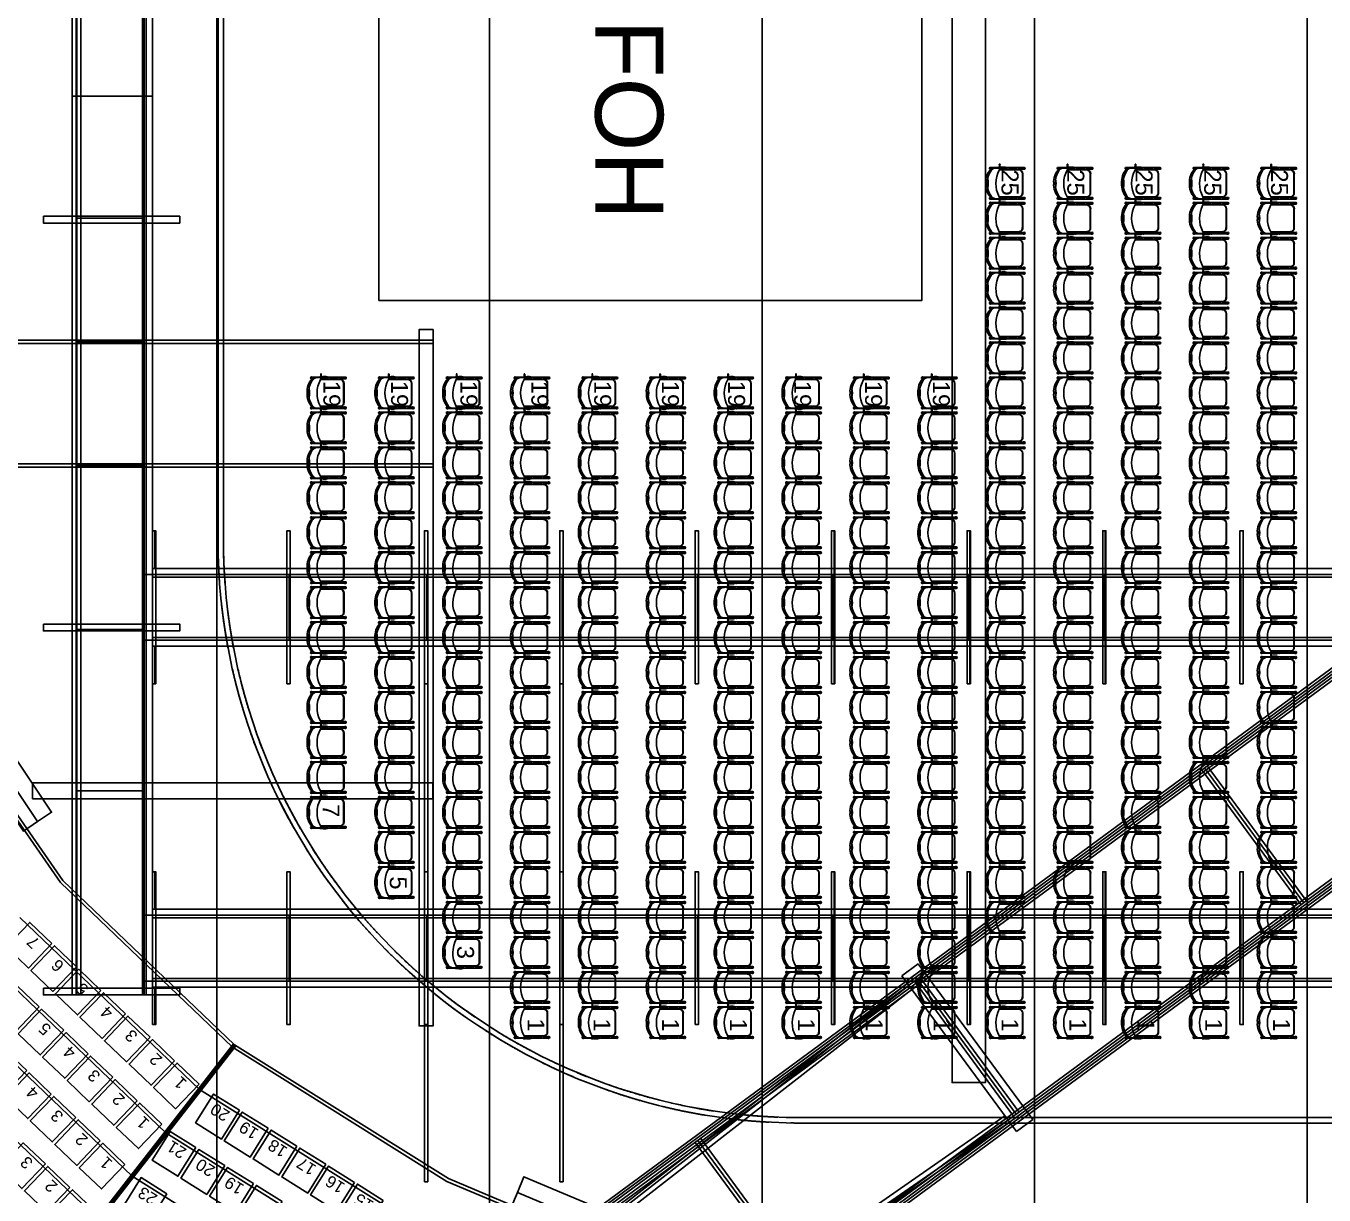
# Model space of a CAD drawing. Header units: millimetres. Extents: x -76108 to 202332, y 27411 to 140378.
# Drawn here: x 85828 to 104948, y 67913 to 85135 of the extents above; entities that cross this region are included whole.
import ezdxf

# ---------------------------------------------------------------- set-up
doc = ezdxf.new("R2010")
doc.units = ezdxf.units.MM
doc.header["$LTSCALE"] = 100
doc.linetypes.add('HIDDEN', pattern=[9.525, 6.35, -3.175])
for name, color, linetype in [('BELYS_BRYGGA', 7, 'CONTINUOUS'), ('FOH', 4, 'CONTINUOUS'), ('LINFACKVERK', 84, 'CONTINUOUS'), ('LINOR_HÄNG', 40, 'CONTINUOUS'), ('Parkettstolar', 8, 'CONTINUOUS'), ('RINK', 5, 'CONTINUOUS'), ('T-RADER_TELE', 252, 'CONTINUOUS'), ('T-STOLAR_TELE', 3, 'CONTINUOUS'), ('T-STOLNUMMER_TELE', 7, 'CONTINUOUS'), ('TRAPPSTEG', 3, 'CONTINUOUS')]:
    doc.layers.add(name, color=color, linetype=linetype)
doc.layers.add('SEKTIONER', color=4, linetype='CONTINUOUS', lineweight=70)
doc.styles.add('ARIAL', font='arial.ttf')

# ---------------------------------------------------------------- blocks, each defined once
blk = doc.blocks.new('sarg')
at = {"layer": 'RINK'}
for points in [[(118753, 99226), (97237, 99226, 0.414214), (88657, 90646), (88657, 84100)], [(118753, 99146), (97237, 99146, 0.414214), (88737, 90646), (88737, 84100)], [(118753, 68974), (97237, 68974, -0.414214), (88657, 77554), (88657, 84100)], [(118753, 69054), (97237, 69054, -0.414214), (88737, 77554), (88737, 84100)]]:
    blk.add_lwpolyline(points, format="xyb", dxfattribs=at)
blk = doc.blocks.new('Parkettstolar')
at = {"layer": 'Parkettstolar'}
for p, q in [((3020, 1754), (3020, 1808)), ((3020, 1578), (3020, 1754)), ((3026, 1754), (3025, 1732)), ((3025, 1732), (3029, 1690)), ((3476, 1732), (3471, 1690)), ((3474, 1754), (3476, 1732)), ((3482, 1808), (3482, 1811)), ((3482, 1754), (3482, 1808)), ((3482, 1334), (3482, 1754)), ((3011, 1643), (3011, 1605)), ((3012, 1676), (3012, 1692)), ((3012, 1674), (3012, 1675)), ((3012, 1675), (3014, 1675)), ((3014, 1674), (3012, 1674)), ((3012, 1674), (3012, 1665)), ((3013, 1648), (3013, 1650)), ((3013, 1642), (3013, 1598)), ((3014, 1675), (3014, 1666)), ((3020, 1695), (3015, 1695)), ((3020, 1678), (3015, 1678)), ((3020, 1676), (3015, 1676)), ((3016, 1665), (3015, 1665)), ((3016, 1663), (3015, 1663)), ((3016, 1604), (3016, 1644)), ((3016, 1604), (3016, 1602)), ((3016, 1604), (3016, 1596)), ((3016, 1602), (3018, 1598)), ((3016, 1596), (3016, 1594)), ((3016, 1594), (3017, 1592)), ((3020, 1670), (3018, 1670)), ((3018, 1670), (3018, 1660)), ((3018, 1598), (3018, 1598)), ((3019, 1595), (3018, 1598)), ((3018, 1598), (3018, 1598)), ((3018, 1578), (3018, 1581)), ((3020, 1578), (3018, 1578)), ((3020, 1593), (3019, 1595)), ((3020, 1330), (3020, 1578)), ((3039, 1680), (3042, 1680)), ((3042, 1680), (3053, 1686)), ((3042, 1680), (3042, 1566)), ((3042, 1566), (3045, 1566)), ((3042, 1566), (3045, 1566)), ((3042, 1551), (3042, 1421)), ((3042, 1551), (3045, 1551)), ((3047, 1683), (3047, 1565)), ((3047, 1565), (3048, 1554)), ((3048, 1554), (3048, 1400)), ((3053, 1400), (3053, 1685)), ((3448, 1685), (3448, 1400)), ((3453, 1683), (3453, 1400)), ((3460, 1566), (3456, 1566)), ((3460, 1551), (3456, 1551)), ((3460, 1680), (3460, 1660)), ((3460, 1660), (3460, 1648)), ((3460, 1648), (3460, 1566)), ((3460, 1551), (3460, 1421)), ((3482, 1695), (3487, 1695)), ((3482, 1678), (3487, 1678)), ((3482, 1676), (3487, 1676)), ((3482, 1670), (3484, 1670)), ((3482, 1578), (3484, 1578)), ((3484, 1670), (3484, 1659)), ((3484, 1659), (3484, 1657)), ((3484, 1657), (3484, 1658)), ((3484, 1658), (3486, 1651)), ((3484, 1585), (3486, 1588)), ((3484, 1581), (3484, 1585)), ((3484, 1578), (3484, 1581)), ((3486, 1661), (3487, 1661)), ((3486, 1651), (3486, 1650)), ((3486, 1650), (3489, 1642)), ((3486, 1644), (3486, 1604)), ((3486, 1604), (3486, 1596)), ((3488, 1662), (3488, 1675)), ((3489, 1642), (3489, 1601)), ((3489, 1601), (3489, 1600)), ((3489, 1600), (3489, 1598)), ((3490, 1692), (3490, 1692)), ((3490, 1692), (3490, 1662)), ((3490, 1683), (3529, 1683)), ((3529, 1675), (3490, 1675)), ((3490, 1642), (3490, 1605)), ((3529, 1683), (3530, 1685)), ((3529, 1683), (3529, 1675)), ((3530, 1685), (3532, 1685)), ((3530, 1673), (3530, 1675)), ((3532, 1673), (3530, 1673)), ((3532, 1685), (3532, 1673)), ((3042, 1421), (3048, 1421)), ((3048, 1406), (3042, 1406)), ((3042, 1406), (3042, 1334)), ((3048, 1421), (3048, 1406)), ((3251, 1345), (3108, 1345)), ((3251, 1339), (3108, 1339)), ((3251, 1345), (3393, 1345)), ((3251, 1339), (3393, 1339)), ((3460, 1421), (3453, 1421)), ((3460, 1406), (3453, 1406)), ((3460, 1406), (3460, 1334)), ((3018, 1328), (3017, 1318)), ((3043, 1328), (3044, 1318))]:
    blk.add_line(p, q, dxfattribs=at)
for centre, radius, start, end in [((3030, 1817), 14.6, 339.0012, 226.6339), ((3031, 1811), 11.4, 358.7056, 193.6586), ((3030, 1810), 11.1, 356.9282, 192.8049), ((3115, 1749), 95.1, 139.6505, 176.827), ((3114, 1730), 90.6, 129.0891, 164.8727), ((3235, 1595), 289, 86.8088, 131.8299), ((3249, 1330), 406, 60.7801, 118.9322), ((3251, 1522), 340, 55.2185, 124.7815), ((3250, 2127), 279, 256.5612, 283.5019), ((3251, 2096), 246, 256.6758, 283.3239), ((3271, 1608), 276, 46.9279, 94.2403), ((3396, 1737), 79.6, 356.0088, 52.6561), ((3472, 1817), 14.6, 313.3596, 200.9615), ((3470, 1811), 11.4, 346.3414, 181.2945), ((3471, 1810), 11.1, 347.1951, 183.0733), ((3410, 1758), 72.1, 356.9817, 46.0988), ((3020, 1643), 9.19, 146.7182, 182.4042), ((3019, 1605), 8.32, 176.4708, 215.1415), ((3015, 1692), 2.94, 10.2041, 178.2306), ((3015, 1675), 3.06, 89.685, 165.2026), ((3014, 1666), 2.82, 169.7616, 273.4), ((3033, 1650), 20, 147.6896, 181.398), ((3031, 1642), 18, 149.4013, 179.8709), ((3035, 1599), 22, 182.8524, 210.856), ((3015, 1675), 0.944, 86.581, 179.3999), ((3015, 1666), 1, 177.8608, 269.9018), ((2943, 1679), 77.3, 338.7375, 344.3392), ((3022, 1586), 7, 165.4392, 225.5287), ((3022, 1662), 6.85, 135.5881, 222.5879), ((3015, 1666), 1, 4.0925, 6.3343), ((3027, 1643), 11.2, 137.1892, 182.2417), ((2998, 1579), 19.5, 3.1779, 25.5091), ((3007, 1584), 12.1, 3.557, 41.6171), ((3024, 1559), 6.43, 132.4532, 227.5468), ((3031, 1654), 12.9, 152.1729, 207.8271), ((3022, 1586), 7, 238.2479, 238.3272), ((3041, 1692), 12.8, 192.9605, 258.7149), ((3045, 1563), 3, 336.9468, 90), ((3045, 1554), 3, 270, 0), ((3458, 1694), 13.7, 218.2017, 342.8594), ((3456, 1563), 3.66, 96.2783, 158.2598), ((3457, 1556), 4.53, 162.9156, 163.7685), ((3457, 1556), 4.53, 197.0844, 252.9156), ((3470, 1654), 12, 150.697, 209.303), ((3470, 1654), 13.4, 333.3232, 26.6768), ((3489, 1593), 7.79, 137.8878, 183.1821), ((3494, 1583), 12.1, 146.1221, 185.0522), ((3477, 1559), 6.8, 316.2443, 44.5117), ((3476, 1604), 9.58, 318.3404, 358.7868), ((3478, 1662), 7.65, 325.6086, 43.2562), ((3477, 1596), 9.01, 321.0699, 0), ((3478, 1586), 7.42, 317.6042, 13.8425), ((3486, 1663), 3.37, 267.0115, 351.1158), ((3467, 1649), 21.8, 356.3589, 30.3536), ((3466, 1599), 22.2, 329.5762, 3.3915), ((3487, 1692), 2.86, 359.7149, 92.7369), ((3487, 1675), 3, 3.022, 90), ((3487, 1675), 0.847, 352.0346, 100.9875), ((3487, 1662), 0.947, 266.7935, 0.1845), ((3479, 1642), 11.5, 2.5458, 30.6741), ((3481, 1606), 9.5, 329.1251, 4.7825), ((3109, 1400), 61.1, 179.6473, 271.0065), ((3108, 1400), 55, 180.06, 275.617), ((3391, 1400), 61.7, 268.4245, 358.3725), ((3392, 1401), 55.8, 269.165, 359.1076), ((3031, 1319), 13.5, 184.5117, 355.4883), ((3031, 1327), 13.6, 150.8768, 177.3617), ((3031, 1331), 11.1, 172.6008, 7.3992), ((3031, 1332), 11, 181.2841, 5.9482), ((3029, 1327), 14.6, 1.8626, 28.3475), ((3525, 1315), 68.1, 164.505, 177.9188), ((3471, 1319), 13.5, 184.5117, 355.4883), ((3471, 1332), 11.1, 173.4052, 10.3942), ((3437, 1319), 46.8, 359.0072, 18.569)]:
    blk.add_arc(centre, radius, start, end, dxfattribs=at)

msp = doc.modelspace()

# ---------------------------------------------------------------- linework, layer by layer
at = {"layer": 'BELYS_BRYGGA'}
for p, q in [((87570.7, 97339.7), (87570.7, 70860.3)), ((87692.2, 97339.7), (87692.2, 70860.3)), ((86509.4, 84100), (87692.2, 84100)), ((86579.2, 82305.8), (87570.7, 82305.8)), ((86579.2, 80482), (87570.7, 80482)), ((86579.2, 78660.1), (87570.7, 78660.1)), ((87725.3, 77144.6), (87725.3, 77698.2)), ((97732.3, 77698.2), (97732.3, 77056.7)), ((99729.4, 77698.2), (99729.4, 77056.7)), ((101726.5, 77698.2), (101726.5, 77056.7)), ((87542.7, 77056.7), (149813, 77056.7)), ((87692.2, 77144.6), (149813, 77144.6)), ((89704.9, 77056.7), (89704.9, 76086.2)), ((91731.6, 77056.7), (91731.6, 76086.2)), ((93724.9, 77056.7), (93724.9, 76086.2)), ((95718.3, 77056.7), (95718.3, 76086.2)), ((97717.9, 77056.7), (97717.9, 76086.2)), ((99715, 77056.7), (99715, 76086.2)), ((101712.1, 77056.7), (101712.1, 76086.2)), ((103722.6, 77056.7), (103722.6, 76086.2)), ((87692.2, 77016.7), (149813, 77016.7)), ((86579.2, 76245.1), (87570.7, 76245.1)), ((87692.2, 76126.1), (149813, 76126.1)), ((87542.7, 76086.2), (149813, 76086.2)), ((87692.2, 75998.3), (149813, 75998.3)), ((87725.3, 75998.3), (87725.3, 75444.7)), ((97732.3, 75444.7), (97732.3, 76086.2)), ((99729.4, 75444.7), (99729.4, 76086.2)), ((101726.5, 75444.7), (101726.5, 76086.2)), ((91697.1, 75444.7), (91697.1, 72676.5)), ((91745.1, 75444.7), (91745.1, 72676.5)), ((93690.5, 75444.7), (93690.5, 72676.5)), ((93738.5, 75444.7), (93738.5, 72676.5)), ((86579.2, 73867.4), (87570.7, 73867.4)), ((87725.3, 72122.9), (87725.3, 72676.5)), ((97732.3, 72676.5), (97732.3, 72035)), ((99729.4, 72676.5), (99729.4, 72035)), ((101726.5, 72676.5), (101726.5, 72035)), ((87692.2, 72122.9), (149813, 72122.9)), ((87542.7, 72035), (149813, 72035)), ((87692.2, 71995.1), (149813, 71995.1)), ((89704.9, 72035), (89704.9, 71064.5)), ((91731.6, 72035), (91731.6, 71064.5)), ((93724.9, 72035), (93724.9, 71064.5)), ((95718.3, 72035), (95718.3, 71064.5)), ((97717.9, 72035), (97717.9, 71064.5)), ((99715, 72035), (99715, 71064.5)), ((101712.1, 72035), (101712.1, 71064.5)), ((103722.6, 72035), (103722.6, 71064.5)), ((87542.7, 71064.5), (149813, 71064.5)), ((87692.2, 71104.4), (149813, 71104.4)), ((87692.2, 70976.6), (149813, 70976.6)), ((87725.3, 70976.6), (87725.3, 70423)), ((97732.3, 70423), (97732.3, 71064.5)), ((99729.4, 70423), (99729.4, 71064.5)), ((101726.5, 70423), (101726.5, 71064.5)), ((91697.1, 70423), (91697.1, 68106.3)), ((91745.1, 70423), (91745.1, 68106.3)), ((93690.5, 70423), (93690.5, 68106.3)), ((93738.5, 70423), (93738.5, 68106.3)), ((91697.1, 68106.3), (91745.1, 68106.3)), ((93690.5, 68106.3), (93738.5, 68106.3))]:
    msp.add_line(p, q, dxfattribs=at)
for points in [[(99961.2, 84100), (99961.2, 98631), (99468.8, 98631), (99468.8, 84100)], [(99961.2, 84100), (99961.2, 69569), (99468.8, 69569), (99468.8, 84100)]]:
    msp.add_lwpolyline(points, dxfattribs=at)
for points in [[(86565.4, 70860.3), (86509.4, 70860.3), (86509.4, 97339.7), (86565.4, 97339.7)], [(86635.2, 70860.3), (86579.2, 70860.3), (86579.2, 97339.7), (86635.2, 97339.7)], [(87542.7, 70860.3), (87598.7, 70860.3), (87598.7, 97339.7), (87542.7, 97339.7)], [(86083.8, 82332.3), (88094, 82332.3), (88094, 82231.3), (86083.8, 82231.3)], [(91823.6, 80458), (91823.6, 80506), (83440.6, 80506), (83440.6, 80458)], [(91823.6, 80661.6), (91823.6, 70405.2), (91618.6, 70405.2), (91618.6, 80661.6)], [(91823.6, 78636.1), (91823.6, 78684.1), (83440.6, 78684.1), (83440.6, 78636.1)], [(87692.2, 75444.7), (87740.2, 75444.7), (87740.2, 77698.2), (87692.2, 77698.2)], [(89670.4, 75444.7), (89718.4, 75444.7), (89718.4, 77698.2), (89670.4, 77698.2)], [(91697.1, 75444.7), (91745.1, 75444.7), (91745.1, 77698.2), (91697.1, 77698.2)], [(93690.5, 75444.7), (93738.5, 75444.7), (93738.5, 77698.2), (93690.5, 77698.2)], [(95683.9, 75444.7), (95731.9, 75444.7), (95731.9, 77698.2), (95683.9, 77698.2)], [(97693.9, 75444.7), (97741.9, 75444.7), (97741.9, 77698.2), (97693.9, 77698.2)], [(99691, 75444.7), (99739, 75444.7), (99739, 77698.2), (99691, 77698.2)], [(101688.1, 75444.7), (101736.1, 75444.7), (101736.1, 77698.2), (101688.1, 77698.2)], [(103709.3, 75444.7), (103757.2, 75444.7), (103757.2, 77698.2), (103709.3, 77698.2)], [(86083.8, 76324.3), (88094, 76324.3), (88094, 76223.3), (86083.8, 76223.3)], [(85924.7, 73984.1), (91818.8, 73984.1), (91818.8, 73750.6), (85924.7, 73750.6)], [(87692.2, 70423), (87740.2, 70423), (87740.2, 72676.5), (87692.2, 72676.5)], [(89670.4, 70423), (89718.4, 70423), (89718.4, 72676.5), (89670.4, 72676.5)], [(91697.1, 70423), (91745.1, 70423), (91745.1, 72676.5), (91697.1, 72676.5)], [(93690.5, 70423), (93738.5, 70423), (93738.5, 72676.5), (93690.5, 72676.5)], [(95683.9, 70423), (95731.9, 70423), (95731.9, 72676.5), (95683.9, 72676.5)], [(97693.9, 70423), (97741.9, 70423), (97741.9, 72676.5), (97693.9, 72676.5)], [(99691, 70423), (99739, 70423), (99739, 72676.5), (99691, 72676.5)], [(101688.1, 70423), (101736.1, 70423), (101736.1, 72676.5), (101688.1, 72676.5)], [(103709.3, 70423), (103757.2, 70423), (103757.2, 72676.5), (103709.3, 72676.5)], [(86083.8, 70961.4), (88094, 70961.4), (88094, 70860.3), (86083.8, 70860.3)]]:
    msp.add_lwpolyline(points, close=True, dxfattribs=at)
at = {"layer": 'FOH'}
msp.add_line((91026, 87093.3), (91026, 84093.3), dxfattribs=at)
msp.add_lwpolyline([(91026, 81093.3), (99026, 81093.3), (99026, 87093.3), (91026, 87093.3)], close=True, dxfattribs=at)
at = {"layer": 'LINFACKVERK'}
for p, q in [((160195.4, 116222.7), (75740.7, 54110.9)), ((160217.4, 116192.8), (75762.7, 54081)), ((160239.4, 116162.9), (75784.6, 54051.1)), ((160261.4, 116133), (75806.6, 54021.2)), ((160283.4, 116103.1), (75828.6, 53991.3)), ((161676.6, 114208.7), (77221.8, 52096.9)), ((161698.6, 114178.8), (77243.8, 52067)), ((161720.6, 114148.9), (77265.8, 52037.1)), ((161742.6, 114119), (77287.8, 52007.2)), ((161764.6, 114089.1), (77309.8, 51977.3)), ((104646.4, 72220.1), (103187.2, 74204.2)), ((104686.7, 72249.7), (103227.5, 74233.8)), ((104606.2, 72190.5), (103147, 74174.6)), ((98971.4, 71319.9), (98729.7, 71142.1)), ((100417.3, 68847.5), (98729.7, 71142.1)), ((100659, 69025.2), (98971.4, 71319.9)), ((76238.3, 53434.3), (98810.9, 71031.7)), ((76267.9, 53394), (98832.9, 71001.8)), ((76297.5, 53353.7), (98876.9, 70942)), ((100372.6, 69077), (98913.5, 71061.1)), ((100412.9, 69106.6), (98953.7, 71090.7)), ((100453.2, 69136.2), (98994, 71120.3)), ((76730.9, 52764.4), (100248.1, 69077.5)), ((76760.6, 52724.1), (100292.1, 69017.7)), ((76790.2, 52683.8), (100314.1, 68987.8)), ((100659, 69025.2), (100417.3, 68847.5)), ((97145.4, 66703.5), (95686.2, 68687.6)), ((97185.7, 66733.1), (95726.5, 68717.2)), ((97226, 66762.8), (95766.8, 68746.8))]:
    msp.add_line(p, q, dxfattribs=at)
for p in [(99292.2, 70377.3), (99854.8, 69612.4)]:
    msp.add_point(p, dxfattribs=at)
at = {"layer": 'LINOR_HÄNG'}
for p, q in [((104700.1, 135765.9), (104700.1, 32434.1)), ((100685.1, 134557.3), (100685.1, 33642.7)), ((96670.1, 132723), (96670.1, 35477)), ((92655.1, 130730.1), (92655.1, 37469.9)), ((88640.1, 128284.4), (88640.1, 39915.6))]:
    msp.add_line(p, q, dxfattribs=at)
at = {"layer": 'RINK', "linetype": 'HIDDEN'}
for points in [[(118752.6, 99226.5), (97236.6, 99226.5, 0.4142136), (88656.6, 90646.5), (88656.6, 84100)], [(118752.6, 99146.5), (97236.6, 99146.5, 0.4142136), (88736.6, 90646.5), (88736.6, 84100)], [(118752.6, 68973.5), (97236.6, 68973.5, -0.4142136), (88656.6, 77553.5), (88656.6, 84100)], [(118752.6, 69053.5), (97236.6, 69053.5, -0.4142136), (88736.6, 77553.5), (88736.6, 84100)]]:
    msp.add_lwpolyline(points, format="xyb", dxfattribs=at)
at = {"layer": 'SEKTIONER'}
msp.add_line((88898.2, 70127.8), (78453.2, 56702.5), dxfattribs=at)
at = {"layer": 'T-RADER_TELE'}
for p, q in [((86335.1, 72515.5), (85295.3, 74018.9)), ((86369.5, 72544.9), (85332.3, 74044.5)), ((86335.1, 72515.5), (88870.4, 70092.1)), ((86369.5, 72544.9), (88898.2, 70127.8)), ((85734.9, 72003.3), (88385.9, 69469.4)), ((85119.5, 71478), (87889, 68830.7)), ((84504, 70952.6), (87392.1, 68192)), ((83888.6, 70427.3), (86895.3, 67553.4)), ((88870.4, 70092.1), (92028.4, 68114.3)), ((88898.2, 70127.8), (92049.2, 68154.3)), ((88385.9, 69469.4), (91665.6, 67415.3)), ((87889, 68830.7), (91293.5, 66698.5)), ((87392.1, 68192), (90921.4, 65981.6)), ((92028.4, 68114.3), (93846.3, 67349.9)), ((92049.2, 68154.3), (93864.1, 67391.2))]:
    msp.add_line(p, q, dxfattribs=at)
at = {"layer": 'T-STOLAR_TELE'}
for points in [[(86209.4, 71618.9), (85884.1, 71929.8), (85538.6, 71568.4), (85863.9, 71257.4)], [(86570.9, 71273.4), (86245.6, 71584.3), (85900.1, 71222.9), (86225.4, 70912)], [(86932.3, 70927.9), (86607, 71238.9), (86261.5, 70877.4), (86586.8, 70566.5)], [(86021.5, 70684.9), (85696.2, 70995.8), (85350.7, 70634.4), (85676, 70323.5)], [(87293.8, 70582.4), (86968.5, 70893.4), (86623, 70531.9), (86948.3, 70221)], [(86383, 70339.4), (86057.7, 70650.4), (85712.2, 70288.9), (86037.5, 69978)], [(87655.2, 70237), (87329.9, 70547.9), (86984.4, 70186.4), (87309.7, 69875.5)], [(86744.4, 69993.9), (86419.1, 70304.9), (86073.6, 69943.4), (86398.9, 69632.5)], [(88016.6, 69891.5), (87691.3, 70202.4), (87345.9, 69841), (87671.2, 69530)], [(85838.1, 69746.6), (85512.8, 70057.6), (85167.3, 69696.1), (85492.6, 69385.2)], [(87105.8, 69648.5), (86780.6, 69959.4), (86435.1, 69597.9), (86760.4, 69287)], [(88378.1, 69546), (88052.8, 69856.9), (87707.3, 69495.5), (88032.6, 69184.5)], [(86199.6, 69401.1), (85874.3, 69712.1), (85528.8, 69350.6), (85854.1, 69039.7)], [(87467.3, 69303), (87142, 69613.9), (86796.5, 69252.5), (87121.8, 68941.5)], [(86561, 69055.6), (86235.7, 69366.6), (85890.2, 69005.1), (86215.5, 68694.2)], [(87828.7, 68957.5), (87503.4, 69268.4), (87157.9, 68907), (87483.2, 68596)], [(88971.7, 69161.5), (88590.3, 69400.3), (88324.9, 68976.6), (88706.3, 68737.7)], [(89395.5, 68896.1), (89014.1, 69134.9), (88748.7, 68711.2), (89130.1, 68472.3)], [(86922.4, 68710.2), (86597.1, 69021.1), (86251.7, 68659.7), (86577, 68348.7)], [(88332.2, 68612.1), (87950.8, 68851), (87685.4, 68427.3), (88066.8, 68188.4)], [(89819.2, 68630.7), (89437.8, 68869.5), (89172.4, 68445.8), (89553.8, 68206.9)], [(86113.2, 68370.1), (85787.9, 68681), (85442.4, 68319.6), (85767.7, 68008.6)], [(87283.9, 68364.7), (86958.6, 68675.6), (86613.1, 68314.2), (86938.4, 68003.2)], [(88755.9, 68346.8), (88374.5, 68585.6), (88109.1, 68161.9), (88490.5, 67923)], [(90243, 68365.3), (89861.6, 68604.1), (89596.2, 68180.4), (89977.6, 67941.5)], [(86474.6, 68024.6), (86149.3, 68335.5), (85803.9, 67974.1), (86129.2, 67663.2)], [(89179.7, 68081.4), (88798.3, 68320.2), (88532.9, 67896.5), (88914.3, 67657.6)], [(90666.7, 68099.9), (90285.3, 68338.7), (90019.9, 67915), (90401.3, 67676.1)], [(87904.9, 67929.9), (87523.5, 68168.8), (87258.1, 67745), (87639.5, 67506.2)], [(91090.5, 67834.5), (90709.1, 68073.3), (90443.7, 67649.6), (90825.1, 67410.7)], [(86836.1, 67679.1), (86510.8, 67990), (86165.3, 67628.6), (86490.6, 67317.7)], [(89603.4, 67816), (89222, 68054.8), (88956.6, 67631.1), (89338, 67392.2)]]:
    msp.add_lwpolyline(points, close=True, dxfattribs=at)
at = {"layer": 'TRAPPSTEG'}
for points in [[(84994.1, 74908.2), (85997, 73413.5), (86204.6, 73552.8), (85201.7, 75047.5)], [(84786.5, 74768.9), (85789.4, 73274.2), (85997, 73413.5), (84994.1, 74908.2)], [(93065.8, 67951.7), (94724.7, 67253.1), (94821.8, 67483.5), (93162.8, 68182.1)], [(92968.8, 67721.3), (94627.7, 67022.7), (94724.7, 67253.1), (93065.8, 67951.7)]]:
    msp.add_lwpolyline(points, close=True, dxfattribs=at)

# ---------------------------------------------------------------- block references
at = {"layer": 'Parkettstolar', "rotation": 89.99999999999999}
for p in [(101849.4, 79566), (102849.4, 79566), (103849.4, 79566), (104849.4, 79566), (105849.4, 79566), (101849.4, 79050.8), (102849.4, 79050.8), (103849.4, 79050.8), (104849.4, 79050.8), (105849.4, 79050.8), (101849.4, 78536.6), (102849.4, 78536.6), (103849.4, 78536.6), (104849.4, 78536.6), (105849.4, 78536.6), (101849.4, 78022.3), (102849.4, 78022.3), (103849.4, 78022.3), (104849.4, 78022.3), (105849.4, 78022.3), (101849.4, 77508), (102849.4, 77508), (103849.4, 77508), (104849.4, 77508), (105849.4, 77508), (101849.4, 76993.3), (102849.4, 76993.3), (103849.4, 76993.3), (104849.4, 76993.3), (105849.4, 76993.3), (91851.6, 76478.9), (92851.2, 76478.9), (93850.7, 76478.9), (94850.3, 76478.9), (95849.8, 76478.9), (96849.4, 76478.9), (97849.4, 76478.9), (98849.4, 76478.9), (99849.4, 76478.9), (100849.4, 76478.9), (101849.4, 76478.9), (102849.4, 76478.9), (103849.4, 76478.9), (104849.4, 76478.9), (105849.4, 76478.9), (91851.6, 75964.1), (92851.2, 75964.1), (93850.7, 75964.1), (94850.3, 75964.1), (95849.8, 75964.1), (96849.4, 75964.1), (97849.4, 75964.1), (98849.4, 75964.1), (99849.4, 75964.1), (100849.4, 75964.1), (101849.4, 75964.1), (102849.4, 75964.1), (103849.4, 75964.1), (104849.4, 75964.1), (105849.4, 75964.1), (91851.6, 75449), (92851.2, 75449), (93850.7, 75449), (94850.3, 75449), (95849.8, 75449), (96849.4, 75449), (97849.4, 75449), (98849.4, 75449), (99849.4, 75449), (100849.4, 75449), (101849.4, 75449), (102849.4, 75449), (103849.4, 75449), (104849.4, 75449), (105849.4, 75449), (91851.6, 74934.1), (92851.2, 74934.1), (93850.7, 74934.1), (94850.3, 74934.1), (95849.8, 74934.1), (96849.4, 74934.1), (97849.4, 74934.1), (98849.4, 74934.1), (99849.4, 74934.1), (100849.4, 74934.1), (101849.4, 74934.1), (102849.4, 74934.1), (103849.4, 74934.1), (104849.4, 74934.1), (105849.4, 74934.1), (91851.6, 74419.1), (92851.2, 74419.1), (93850.7, 74419.1), (94850.3, 74419.1), (95849.8, 74419.1), (96849.4, 74419.1), (97849.4, 74419.1), (98849.4, 74419.1), (99849.4, 74419.1), (100849.4, 74419.1), (101849.4, 74419.1), (102849.4, 74419.1), (103849.4, 74419.1), (104849.4, 74419.1), (105849.4, 74419.1), (91851.6, 73904.3), (92851.2, 73904.3), (93850.7, 73904.3), (94850.3, 73904.3), (95849.8, 73904.3), (96849.4, 73904.3), (97849.4, 73904.3), (98849.4, 73904.3), (99849.4, 73904.3), (100849.4, 73904.3), (101849.4, 73904.3), (102849.4, 73904.3), (103849.4, 73904.3), (104849.4, 73904.3), (105849.4, 73904.3), (91851.6, 73389.4), (92851.2, 73389.4), (93850.7, 73389.4), (94850.3, 73389.4), (95849.8, 73389.4), (96849.4, 73389.4), (97849.4, 73389.4), (98849.4, 73389.4), (99849.4, 73389.4), (100849.4, 73389.4), (101849.4, 73389.4), (102849.4, 73389.4), (103849.4, 73389.4), (104849.4, 73389.4), (105849.4, 73389.4), (91851.6, 72874.5), (92851.2, 72874.5), (93850.7, 72874.5), (94850.3, 72874.5), (95849.8, 72874.5), (96849.4, 72874.5), (97849.4, 72874.5), (98849.4, 72874.5), (99849.4, 72874.5), (100849.4, 72874.5), (101849.4, 72874.5), (102849.4, 72874.5), (103849.4, 72874.5), (104849.4, 72874.5), (105849.4, 72874.5), (91851.6, 72360.2), (92851.2, 72360.2), (93850.7, 72360.2), (94850.3, 72360.2), (95849.8, 72360.2), (96849.4, 72360.2), (97849.4, 72360.2), (98849.4, 72360.2), (99849.4, 72360.2), (100849.4, 72360.2), (101849.4, 72360.2), (102849.4, 72360.2), (103849.4, 72360.2), (104849.4, 72360.2), (105849.4, 72360.2), (91851.6, 71845.1), (92851.2, 71845.1), (93850.7, 71845.1), (94850.3, 71845.1), (95849.8, 71845.1), (96849.4, 71845.1), (97849.4, 71845.1), (98849.4, 71845.1), (99849.4, 71845.1), (100849.4, 71845.1), (101849.4, 71845.1), (102849.4, 71845.1), (103849.4, 71845.1), (104849.4, 71845.1), (105849.4, 71845.1), (91851.6, 71329.7), (92851.2, 71329.7), (93850.7, 71329.7), (94850.3, 71329.7), (95849.8, 71329.7), (96849.4, 71329.7), (97849.4, 71329.7), (98849.4, 71329.7), (99849.4, 71329.7), (100849.4, 71329.7), (101849.4, 71329.7), (102849.4, 71329.7), (103849.4, 71329.7), (104849.4, 71329.7), (105849.4, 71329.7), (91851.6, 70814.2), (92851.2, 70814.2), (93850.7, 70814.2), (94850.3, 70814.2), (95849.8, 70814.2), (96849.4, 70814.2), (97849.4, 70814.2), (98849.4, 70814.2), (99849.4, 70814.2), (100849.4, 70814.2), (101849.4, 70814.2), (102849.4, 70814.2), (103849.4, 70814.2), (104849.4, 70814.2), (105849.4, 70814.2), (91851.6, 70298.7), (92851.2, 70298.7), (93850.7, 70298.7), (94850.3, 70298.7), (95849.8, 70298.7), (96849.4, 70298.7), (97849.4, 70298.7), (98849.4, 70298.7), (99849.4, 70298.7), (100849.4, 70298.7), (101849.4, 70298.7), (102849.4, 70298.7), (103849.4, 70298.7), (104849.4, 70298.7), (105849.4, 70298.7), (92851.2, 69782.9), (93850.7, 69782.9), (94850.3, 69782.9), (95849.8, 69782.9), (96849.4, 69782.9), (97849.4, 69782.9), (98849.4, 69782.9), (99849.4, 69782.9), (100849.4, 69782.9), (101849.4, 69782.9), (102849.4, 69782.9), (103849.4, 69782.9), (104849.4, 69782.9), (105849.4, 69782.9), (92851.2, 69267.3), (93850.7, 69267.3), (94850.3, 69267.3), (95849.8, 69267.3), (96849.4, 69267.3), (97849.4, 69267.3), (98849.4, 69267.3), (99849.4, 69267.3), (100849.4, 69267.3), (101849.4, 69267.3), (102849.4, 69267.3), (103849.4, 69267.3), (104849.4, 69267.3), (105849.4, 69267.3), (93850.7, 68752), (94850.3, 68752), (95849.8, 68752), (96849.4, 68752), (97849.4, 68752), (98849.4, 68752), (99849.4, 68752), (100849.4, 68752), (101849.4, 68752), (102849.4, 68752), (103849.4, 68752), (104849.4, 68752), (105849.4, 68752), (93850.7, 68236.1), (94850.3, 68236.1), (95849.8, 68236.1), (96849.4, 68236.1), (97849.4, 68236.1), (98849.4, 68236.1), (99849.4, 68236.1), (100849.4, 68236.1), (101849.4, 68236.1), (102849.4, 68236.1), (103849.4, 68236.1), (104849.4, 68236.1), (105849.4, 68236.1), (94850.3, 67721.1), (95849.8, 67721.1), (96849.4, 67721.1), (97849.4, 67721.1), (98849.4, 67721.1), (99849.4, 67721.1), (100849.4, 67721.1), (101849.4, 67721.1), (102849.4, 67721.1), (103849.4, 67721.1), (104849.4, 67721.1), (105849.4, 67721.1), (94850.3, 67203.4), (95849.8, 67203.4), (96849.4, 67203.4), (97849.4, 67203.4), (98849.4, 67203.4), (99849.4, 67203.4), (100849.4, 67203.4), (101849.4, 67203.4), (102849.4, 67203.4), (103849.4, 67203.4), (104849.4, 67203.4), (105849.4, 67203.4)]:
    msp.add_blockref('Parkettstolar', p, dxfattribs=at)
at = {"layer": 'RINK'}
msp.add_blockref('sarg', (0, 0), dxfattribs=at)

# ---------------------------------------------------------------- texts
at = {"layer": 'FOH', "insert": (95214, 85227.9), "char_height": 1000, "attachment_point": 1, "rotation": 270, "style": 'ARIAL'}
msp.add_mtext_dynamic_manual_height_columns('FOH', width=5433.212, gutter_width=14773.5, heights=[-1034.8], dxfattribs=at)
at = {"layer": 'Parkettstolar', "char_height": 250, "attachment_point": 1, "rotation": 270, "style": 'ARIAL'}
for s, heights, insert in [('{\\C7;25}', [-255.3], (100447.7, 83023.1)), ('{\\C7;25}', [-255.3], (101416.8, 83022.5)), ('{\\C7;25}', [-255.3], (102422.4, 83022.5)), ('{\\C7;25}', [-255.3], (103433.2, 83022.5)), ('{\\C7;25}', [-255.3], (104418, 83022.5)), ('{\\C7;19}', [-255.3], (90458, 79907.9)), ('{\\C7;19}', [-255.3], (91455.6, 79907.9)), ('{\\C7;19}', [-255.3], (92476.9, 79907.9)), ('{\\C7;19}', [-255.3], (93522, 79907.9)), ('{\\C7;19}', [-255.3], (94448.3, 79907.9)), ('{\\C7;19}', [-255.3], (95445.9, 79907.9)), ('{\\C7;19}', [-255.3], (96419.8, 79907.9)), ('{\\C7;19}', [-255.3], (97393.6, 79907.9)), ('{\\C7;19}', [-255.3], (98438.7, 79907.9)), ('{\\C7;19}', [-255.3], (99436.3, 79907.9)), ('{\\C7;7}', [-250], (90445.6, 73671.7)), ('{\\C7;5}', [-254.3], (91436.7, 72607.3)), ('{\\C7;3}', [-255.5], (92427.7, 71585.1)), ('{\\C7;1}', [-251], (93465.5, 70514.2)), ('{\\C7;1}', [-251], (94437.8, 70514.2)), ('{\\C7;1}', [-251], (95447.6, 70514.2)), ('{\\C7;1}', [-251], (96447.6, 70514.2)), ('{\\C7;1}', [-251], (97447.6, 70514.2)), ('{\\C7;1}', [-251], (98447.6, 70514.2)), ('{\\C7;1}', [-251], (99447.6, 70514.2)), ('{\\C7;1}', [-251], (100447.6, 70514.2)), ('{\\C7;1}', [-251], (101447.6, 70514.2)), ('{\\C7;1}', [-251], (102447.6, 70514.2)), ('{\\C7;1}', [-251], (103447.6, 70514.2)), ('{\\C7;1}', [-251], (104447.6, 70514.2))]:
    msp.add_mtext_dynamic_manual_height_columns(s, width=1927.38, gutter_width=14773.5, heights=heights, dxfattribs=dict(at, insert=insert))
at = {"layer": 'T-STOLNUMMER_TELE', "style": 'ARIAL'}
for s, rotation, p in [('7', 136.29301, (86041.1, 71653.6)), ('6', 136.29301, (86402.6, 71308.1)), ('5', 136.29301, (86764, 70962.7)), ('4', 136.29301, (87125.5, 70617.2)), ('5', 136.29301, (86214.7, 70374.2)), ('3', 136.29301, (87486.9, 70271.7)), ('4', 136.29301, (86576.1, 70028.7)), ('2', 136.29301, (87848.3, 69926.2)), ('3', 136.29301, (86937.6, 69683.2)), ('1', 136.29301, (88209.8, 69580.7)), ('4', 136.29301, (86031.3, 69435.9)), ('2', 136.29301, (87299, 69337.7)), ('20', 147.94086, (88846.7, 69132.2)), ('3', 136.29301, (86392.7, 69090.4)), ('1', 136.29301, (87660.4, 68992.2)), ('19', 147.94086, (89270.4, 68866.8)), ('2', 136.29301, (86754.2, 68744.9)), ('21', 147.94086, (88207.1, 68582.9)), ('18', 147.94086, (89694.2, 68601.4)), ('3', 136.29301, (85944.9, 68404.8)), ('1', 136.29301, (87115.6, 68399.4)), ('20', 147.94086, (88630.9, 68317.5)), ('17', 147.94086, (90117.9, 68336)), ('2', 136.29301, (86306.4, 68059.3)), ('19', 147.94086, (89054.6, 68052.1)), ('16', 147.94086, (90541.7, 68070.6)), ('23', 147.94086, (87779.8, 67900.6)), ('15', 147.94086, (90965.4, 67805.2))]:
    msp.add_text(s, height=175, rotation=rotation, dxfattribs=at).set_placement(p)

doc.saveas('drawing.dxf')
